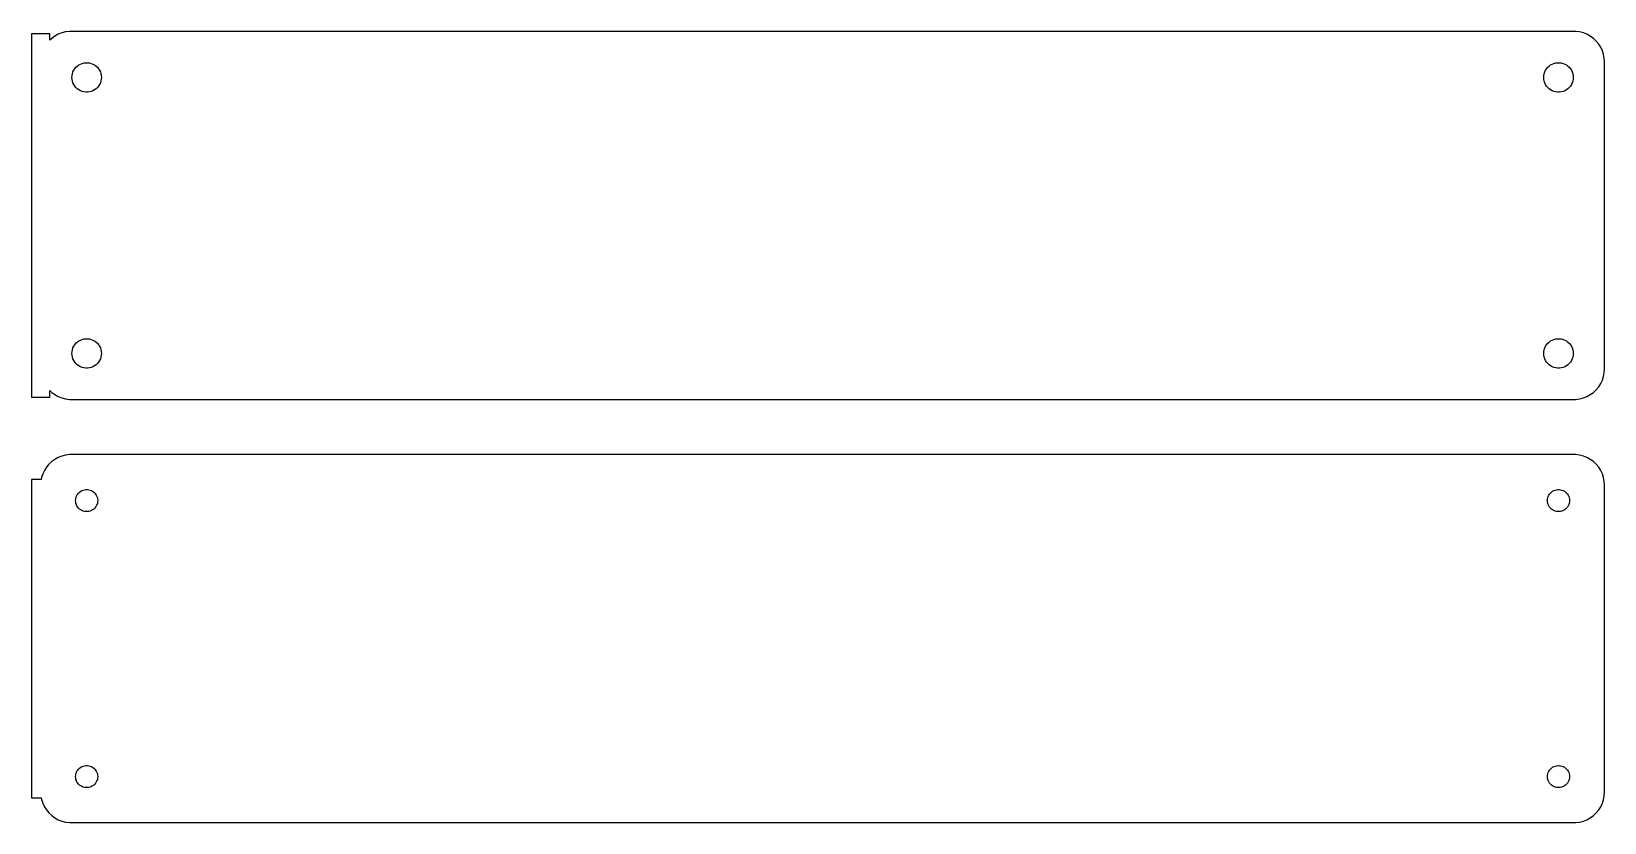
# Model space of a CAD drawing. Header units: metres. Extents: x -129 to 128, y 39 to 168.
import ezdxf

# ---------------------------------------------------------------- set-up
doc = ezdxf.new("R2010")
doc.units = ezdxf.units.M

msp = doc.modelspace()

# ---------------------------------------------------------------- linework, layer by layer
for p, q in [((-126, 167.615), (-129, 167.615)), ((-129, 167.615), (-129, 108.385)), ((-126, 166.559), (-126, 167.615)), ((-125.687, 166.853), (-126, 166.559)), ((-125.179, 167.222), (-125.687, 166.853)), ((-124.629, 167.524), (-125.179, 167.222)), ((-124.045, 167.755), (-124.629, 167.524)), ((-123.437, 167.911), (-124.045, 167.755)), ((-122.814, 167.99), (-123.437, 167.911)), ((122.814, 167.99), (-122.814, 167.99)), ((123.437, 167.911), (122.814, 167.99)), ((124.045, 167.755), (123.437, 167.911)), ((124.629, 167.524), (124.045, 167.755)), ((125.179, 167.222), (124.629, 167.524)), ((125.687, 166.853), (125.179, 167.222)), ((126.145, 166.423), (125.687, 166.853)), ((126.545, 165.939), (126.145, 166.423)), ((126.882, 165.409), (126.545, 165.939)), ((127.149, 164.841), (126.882, 165.409)), ((127.343, 164.243), (127.149, 164.841)), ((127.461, 163.627), (127.343, 164.243)), ((-122.231, 161.383), (-122.103, 161.656)), ((-122.103, 161.656), (-121.942, 161.911)), ((-121.942, 161.911), (-121.75, 162.143)), ((-121.75, 162.143), (-121.53, 162.349)), ((-121.53, 162.349), (-121.286, 162.526)), ((-121.286, 162.526), (-121.022, 162.672)), ((-121.022, 162.672), (-120.742, 162.783)), ((-120.742, 162.783), (-120.45, 162.857)), ((-120.45, 162.857), (-120.151, 162.895)), ((-120.151, 162.895), (-119.849, 162.895)), ((-119.849, 162.895), (-119.55, 162.857)), ((-119.55, 162.857), (-119.258, 162.783)), ((-119.258, 162.783), (-118.978, 162.672)), ((-118.978, 162.672), (-118.714, 162.526)), ((-118.714, 162.526), (-118.47, 162.349)), ((-118.47, 162.349), (-118.25, 162.143)), ((-118.25, 162.143), (-118.058, 161.911)), ((-118.058, 161.911), (-117.897, 161.656)), ((-117.897, 161.656), (-117.769, 161.383)), ((117.769, 161.383), (117.897, 161.656)), ((117.897, 161.656), (118.058, 161.911)), ((118.058, 161.911), (118.25, 162.143)), ((118.25, 162.143), (118.47, 162.349)), ((118.47, 162.349), (118.714, 162.526)), ((118.714, 162.526), (118.978, 162.672)), ((118.978, 162.672), (119.258, 162.783)), ((119.258, 162.783), (119.55, 162.857)), ((119.55, 162.857), (119.849, 162.895)), ((119.849, 162.895), (120.151, 162.895)), ((120.151, 162.895), (120.45, 162.857)), ((120.45, 162.857), (120.742, 162.783)), ((120.742, 162.783), (121.022, 162.672)), ((121.022, 162.672), (121.286, 162.526)), ((121.286, 162.526), (121.53, 162.349)), ((121.53, 162.349), (121.75, 162.143)), ((121.75, 162.143), (121.942, 161.911)), ((121.942, 161.911), (122.103, 161.656)), ((122.103, 161.656), (122.231, 161.383)), ((127.5, 163), (127.461, 163.627)), ((127.5, 113), (127.5, 163)), ((-122.4, 160.5), (-122.381, 160.801)), ((-122.381, 160.199), (-122.4, 160.5)), ((-122.381, 160.801), (-122.325, 161.097)), ((-122.325, 159.903), (-122.381, 160.199)), ((-122.325, 161.097), (-122.231, 161.383)), ((-122.231, 159.617), (-122.325, 159.903)), ((-122.103, 159.344), (-122.231, 159.617)), ((-121.942, 159.089), (-122.103, 159.344)), ((-121.75, 158.857), (-121.942, 159.089)), ((-118.058, 159.089), (-118.25, 158.857)), ((-117.897, 159.344), (-118.058, 159.089)), ((-117.769, 159.617), (-117.897, 159.344)), ((-117.769, 161.383), (-117.675, 161.097)), ((-117.675, 159.903), (-117.769, 159.617)), ((-117.675, 161.097), (-117.619, 160.801)), ((-117.619, 160.199), (-117.675, 159.903)), ((-117.619, 160.801), (-117.6, 160.5)), ((-117.6, 160.5), (-117.619, 160.199)), ((117.6, 160.5), (117.619, 160.801)), ((117.619, 160.199), (117.6, 160.5)), ((117.619, 160.801), (117.675, 161.097)), ((117.675, 159.903), (117.619, 160.199)), ((117.675, 161.097), (117.769, 161.383)), ((117.769, 159.617), (117.675, 159.903)), ((117.897, 159.344), (117.769, 159.617)), ((118.058, 159.089), (117.897, 159.344)), ((118.25, 158.857), (118.058, 159.089)), ((121.942, 159.089), (121.75, 158.857)), ((122.103, 159.344), (121.942, 159.089)), ((122.231, 159.617), (122.103, 159.344)), ((122.231, 161.383), (122.325, 161.097)), ((122.325, 159.903), (122.231, 159.617)), ((122.325, 161.097), (122.381, 160.801)), ((122.381, 160.199), (122.325, 159.903)), ((122.381, 160.801), (122.4, 160.5)), ((122.4, 160.5), (122.381, 160.199)), ((-121.53, 158.651), (-121.75, 158.857)), ((-121.286, 158.474), (-121.53, 158.651)), ((-121.022, 158.328), (-121.286, 158.474)), ((-120.742, 158.217), (-121.022, 158.328)), ((-120.45, 158.143), (-120.742, 158.217)), ((-120.151, 158.105), (-120.45, 158.143)), ((-119.849, 158.105), (-120.151, 158.105)), ((-119.55, 158.143), (-119.849, 158.105)), ((-119.258, 158.217), (-119.55, 158.143)), ((-118.978, 158.328), (-119.258, 158.217)), ((-118.714, 158.474), (-118.978, 158.328)), ((-118.47, 158.651), (-118.714, 158.474)), ((-118.25, 158.857), (-118.47, 158.651)), ((118.47, 158.651), (118.25, 158.857)), ((118.714, 158.474), (118.47, 158.651)), ((118.978, 158.328), (118.714, 158.474)), ((119.258, 158.217), (118.978, 158.328)), ((119.55, 158.143), (119.258, 158.217)), ((119.849, 158.105), (119.55, 158.143)), ((120.151, 158.105), (119.849, 158.105)), ((120.45, 158.143), (120.151, 158.105)), ((120.742, 158.217), (120.45, 158.143)), ((121.022, 158.328), (120.742, 158.217)), ((121.286, 158.474), (121.022, 158.328)), ((121.53, 158.651), (121.286, 158.474)), ((121.75, 158.857), (121.53, 158.651)), ((-122.4, 115.5), (-122.381, 115.801)), ((-122.381, 115.199), (-122.4, 115.5)), ((-122.381, 115.801), (-122.325, 116.097)), ((-122.325, 116.097), (-122.231, 116.383)), ((-122.231, 116.383), (-122.103, 116.656)), ((-122.103, 116.656), (-121.942, 116.911)), ((-121.942, 116.911), (-121.75, 117.143)), ((-121.75, 117.143), (-121.53, 117.349)), ((-121.53, 117.349), (-121.286, 117.526)), ((-121.286, 117.526), (-121.022, 117.672)), ((-121.022, 117.672), (-120.742, 117.783)), ((-120.742, 117.783), (-120.45, 117.857)), ((-120.45, 117.857), (-120.151, 117.895)), ((-120.151, 117.895), (-119.849, 117.895)), ((-119.849, 117.895), (-119.55, 117.857)), ((-119.55, 117.857), (-119.258, 117.783)), ((-119.258, 117.783), (-118.978, 117.672)), ((-118.978, 117.672), (-118.714, 117.526)), ((-118.714, 117.526), (-118.47, 117.349)), ((-118.47, 117.349), (-118.25, 117.143)), ((-118.25, 117.143), (-118.058, 116.911)), ((-118.058, 116.911), (-117.897, 116.656)), ((-117.897, 116.656), (-117.769, 116.383)), ((-117.769, 116.383), (-117.675, 116.097)), ((-117.675, 116.097), (-117.619, 115.801)), ((-117.619, 115.801), (-117.6, 115.5)), ((-117.6, 115.5), (-117.619, 115.199)), ((117.6, 115.5), (117.619, 115.801)), ((117.619, 115.199), (117.6, 115.5)), ((117.619, 115.801), (117.675, 116.097)), ((117.675, 116.097), (117.769, 116.383)), ((117.769, 116.383), (117.897, 116.656)), ((117.897, 116.656), (118.058, 116.911)), ((118.058, 116.911), (118.25, 117.143)), ((118.25, 117.143), (118.47, 117.349)), ((118.47, 117.349), (118.714, 117.526)), ((118.714, 117.526), (118.978, 117.672)), ((118.978, 117.672), (119.258, 117.783)), ((119.258, 117.783), (119.55, 117.857)), ((119.55, 117.857), (119.849, 117.895)), ((119.849, 117.895), (120.151, 117.895)), ((120.151, 117.895), (120.45, 117.857)), ((120.45, 117.857), (120.742, 117.783)), ((120.742, 117.783), (121.022, 117.672)), ((121.022, 117.672), (121.286, 117.526)), ((121.286, 117.526), (121.53, 117.349)), ((121.53, 117.349), (121.75, 117.143)), ((121.75, 117.143), (121.942, 116.911)), ((121.942, 116.911), (122.103, 116.656)), ((122.103, 116.656), (122.231, 116.383)), ((122.231, 116.383), (122.325, 116.097)), ((122.325, 116.097), (122.381, 115.801)), ((122.381, 115.801), (122.4, 115.5)), ((122.4, 115.5), (122.381, 115.199)), ((-122.325, 114.903), (-122.381, 115.199)), ((-122.231, 114.617), (-122.325, 114.903)), ((-122.103, 114.344), (-122.231, 114.617)), ((-121.942, 114.089), (-122.103, 114.344)), ((-121.75, 113.857), (-121.942, 114.089)), ((-121.53, 113.651), (-121.75, 113.857)), ((-121.286, 113.474), (-121.53, 113.651)), ((-121.022, 113.328), (-121.286, 113.474)), ((-120.742, 113.217), (-121.022, 113.328)), ((-120.45, 113.143), (-120.742, 113.217)), ((-120.151, 113.105), (-120.45, 113.143)), ((-119.849, 113.105), (-120.151, 113.105)), ((-119.55, 113.143), (-119.849, 113.105)), ((-119.258, 113.217), (-119.55, 113.143)), ((-118.978, 113.328), (-119.258, 113.217)), ((-118.714, 113.474), (-118.978, 113.328)), ((-118.47, 113.651), (-118.714, 113.474)), ((-118.25, 113.857), (-118.47, 113.651)), ((-118.058, 114.089), (-118.25, 113.857)), ((-117.897, 114.344), (-118.058, 114.089)), ((-117.769, 114.617), (-117.897, 114.344)), ((-117.675, 114.903), (-117.769, 114.617)), ((-117.619, 115.199), (-117.675, 114.903)), ((117.675, 114.903), (117.619, 115.199)), ((117.769, 114.617), (117.675, 114.903)), ((117.897, 114.344), (117.769, 114.617)), ((118.058, 114.089), (117.897, 114.344)), ((118.25, 113.857), (118.058, 114.089)), ((118.47, 113.651), (118.25, 113.857)), ((118.714, 113.474), (118.47, 113.651)), ((118.978, 113.328), (118.714, 113.474)), ((119.258, 113.217), (118.978, 113.328)), ((119.55, 113.143), (119.258, 113.217)), ((119.849, 113.105), (119.55, 113.143)), ((120.151, 113.105), (119.849, 113.105)), ((120.45, 113.143), (120.151, 113.105)), ((120.742, 113.217), (120.45, 113.143)), ((121.022, 113.328), (120.742, 113.217)), ((121.286, 113.474), (121.022, 113.328)), ((121.53, 113.651), (121.286, 113.474)), ((121.75, 113.857), (121.53, 113.651)), ((121.942, 114.089), (121.75, 113.857)), ((122.103, 114.344), (121.942, 114.089)), ((122.231, 114.617), (122.103, 114.344)), ((122.325, 114.903), (122.231, 114.617)), ((122.381, 115.199), (122.325, 114.903)), ((127.461, 112.373), (127.5, 113)), ((126.545, 110.061), (126.882, 110.591)), ((126.882, 110.591), (127.149, 111.159)), ((127.149, 111.159), (127.343, 111.757)), ((127.343, 111.757), (127.461, 112.373)), ((-129, 108.385), (-126, 108.385)), ((-126, 108.385), (-126, 109.441)), ((-126, 109.441), (-125.687, 109.147)), ((-125.687, 109.147), (-125.179, 108.778)), ((-125.179, 108.778), (-124.629, 108.476)), ((-124.629, 108.476), (-124.045, 108.245)), ((-124.045, 108.245), (-123.437, 108.089)), ((-123.437, 108.089), (-122.814, 108.01)), ((-122.814, 108.01), (122.814, 108.01)), ((122.814, 108.01), (123.437, 108.089)), ((123.437, 108.089), (124.045, 108.245)), ((124.045, 108.245), (124.629, 108.476)), ((124.629, 108.476), (125.179, 108.778)), ((125.179, 108.778), (125.687, 109.147)), ((125.687, 109.147), (126.145, 109.577)), ((126.145, 109.577), (126.545, 110.061)), ((-125.687, 97.8526), (-126.145, 97.4227)), ((-125.179, 98.2216), (-125.687, 97.8526)), ((-124.629, 98.5241), (-125.179, 98.2216)), ((-124.045, 98.7553), (-124.629, 98.5241)), ((-123.437, 98.9114), (-124.045, 98.7553)), ((-122.814, 98.9901), (-123.437, 98.9114)), ((122.814, 98.9901), (-122.814, 98.9901)), ((123.437, 98.9114), (122.814, 98.9901)), ((124.045, 98.7553), (123.437, 98.9114)), ((124.629, 98.5241), (124.045, 98.7553)), ((125.179, 98.2216), (124.629, 98.5241)), ((125.687, 97.8526), (125.179, 98.2216)), ((126.145, 97.4227), (125.687, 97.8526)), ((-127.4, 94.9442), (-129, 94.9442)), ((-129, 94.9442), (-129, 43.0558)), ((-127.343, 95.2434), (-127.4, 94.9442)), ((-127.149, 95.8406), (-127.343, 95.2434)), ((-126.882, 96.4088), (-127.149, 95.8406)), ((-126.545, 96.9389), (-126.882, 96.4088)), ((-126.145, 97.4227), (-126.545, 96.9389)), ((126.545, 96.9389), (126.145, 97.4227)), ((126.882, 96.4088), (126.545, 96.9389)), ((127.149, 95.8406), (126.882, 96.4088)), ((127.343, 95.2434), (127.149, 95.8406)), ((127.461, 94.6267), (127.343, 95.2434)), ((-121.674, 92.1626), (-121.577, 92.3672)), ((-121.577, 92.3672), (-121.456, 92.558)), ((-121.456, 92.558), (-121.312, 92.7322)), ((-121.312, 92.7322), (-121.147, 92.8869)), ((-121.147, 92.8869), (-120.964, 93.0198)), ((-120.964, 93.0198), (-120.766, 93.1287)), ((-120.766, 93.1287), (-120.556, 93.2119)), ((-120.556, 93.2119), (-120.337, 93.2681)), ((-120.337, 93.2681), (-120.113, 93.2964)), ((-120.113, 93.2964), (-119.887, 93.2964)), ((-119.887, 93.2964), (-119.663, 93.2681)), ((-119.663, 93.2681), (-119.444, 93.2119)), ((-119.444, 93.2119), (-119.234, 93.1287)), ((-119.234, 93.1287), (-119.036, 93.0198)), ((-119.036, 93.0198), (-118.853, 92.8869)), ((-118.853, 92.8869), (-118.688, 92.7322)), ((-118.688, 92.7322), (-118.544, 92.558)), ((-118.544, 92.558), (-118.423, 92.3672)), ((-118.423, 92.3672), (-118.326, 92.1626)), ((118.326, 92.1626), (118.423, 92.3672)), ((118.423, 92.3672), (118.544, 92.558)), ((118.544, 92.558), (118.688, 92.7322)), ((118.688, 92.7322), (118.853, 92.8869)), ((118.853, 92.8869), (119.036, 93.0198)), ((119.036, 93.0198), (119.234, 93.1287)), ((119.234, 93.1287), (119.444, 93.2119)), ((119.444, 93.2119), (119.663, 93.2681)), ((119.663, 93.2681), (119.887, 93.2964)), ((119.887, 93.2964), (120.113, 93.2964)), ((120.113, 93.2964), (120.337, 93.2681)), ((120.337, 93.2681), (120.556, 93.2119)), ((120.556, 93.2119), (120.766, 93.1287)), ((120.766, 93.1287), (120.964, 93.0198)), ((120.964, 93.0198), (121.147, 92.8869)), ((121.147, 92.8869), (121.312, 92.7322)), ((121.312, 92.7322), (121.456, 92.558)), ((121.456, 92.558), (121.577, 92.3672)), ((121.577, 92.3672), (121.674, 92.1626)), ((127.5, 94), (127.461, 94.6267)), ((127.5, 44), (127.5, 94)), ((-121.8, 91.5), (-121.786, 91.7256)), ((-121.786, 91.2744), (-121.8, 91.5)), ((-121.786, 91.7256), (-121.743, 91.9476)), ((-121.743, 91.0524), (-121.786, 91.2744)), ((-121.743, 91.9476), (-121.674, 92.1626)), ((-121.674, 90.8374), (-121.743, 91.0524)), ((-121.577, 90.6328), (-121.674, 90.8374)), ((-121.456, 90.442), (-121.577, 90.6328)), ((-121.312, 90.2678), (-121.456, 90.442)), ((-121.147, 90.1131), (-121.312, 90.2678)), ((-120.964, 89.9802), (-121.147, 90.1131)), ((-120.766, 89.8713), (-120.964, 89.9802)), ((-120.556, 89.7881), (-120.766, 89.8713)), ((-120.337, 89.7319), (-120.556, 89.7881)), ((-119.444, 89.7881), (-119.663, 89.7319)), ((-119.234, 89.8713), (-119.444, 89.7881)), ((-119.036, 89.9802), (-119.234, 89.8713)), ((-118.853, 90.1131), (-119.036, 89.9802)), ((-118.688, 90.2678), (-118.853, 90.1131)), ((-118.544, 90.442), (-118.688, 90.2678)), ((-118.423, 90.6328), (-118.544, 90.442)), ((-118.326, 90.8374), (-118.423, 90.6328)), ((-118.326, 92.1626), (-118.257, 91.9476)), ((-118.257, 91.0524), (-118.326, 90.8374)), ((-118.257, 91.9476), (-118.214, 91.7256)), ((-118.214, 91.2744), (-118.257, 91.0524)), ((-118.214, 91.7256), (-118.2, 91.5)), ((-118.2, 91.5), (-118.214, 91.2744)), ((118.2, 91.5), (118.214, 91.7256)), ((118.214, 91.2744), (118.2, 91.5)), ((118.214, 91.7256), (118.257, 91.9476)), ((118.257, 91.0524), (118.214, 91.2744)), ((118.257, 91.9476), (118.326, 92.1626)), ((118.326, 90.8374), (118.257, 91.0524)), ((118.423, 90.6328), (118.326, 90.8374)), ((118.544, 90.442), (118.423, 90.6328)), ((118.688, 90.2678), (118.544, 90.442)), ((118.853, 90.1131), (118.688, 90.2678)), ((119.036, 89.9802), (118.853, 90.1131)), ((119.234, 89.8713), (119.036, 89.9802)), ((119.444, 89.7881), (119.234, 89.8713)), ((119.663, 89.7319), (119.444, 89.7881)), ((120.556, 89.7881), (120.337, 89.7319)), ((120.766, 89.8713), (120.556, 89.7881)), ((120.964, 89.9802), (120.766, 89.8713)), ((121.147, 90.1131), (120.964, 89.9802)), ((121.312, 90.2678), (121.147, 90.1131)), ((121.456, 90.442), (121.312, 90.2678)), ((121.577, 90.6328), (121.456, 90.442)), ((121.674, 90.8374), (121.577, 90.6328)), ((121.674, 92.1626), (121.743, 91.9476)), ((121.743, 91.0524), (121.674, 90.8374)), ((121.743, 91.9476), (121.786, 91.7256)), ((121.786, 91.2744), (121.743, 91.0524)), ((121.786, 91.7256), (121.8, 91.5)), ((121.8, 91.5), (121.786, 91.2744)), ((-120.113, 89.7036), (-120.337, 89.7319)), ((-119.887, 89.7036), (-120.113, 89.7036)), ((-119.663, 89.7319), (-119.887, 89.7036)), ((119.887, 89.7036), (119.663, 89.7319)), ((120.113, 89.7036), (119.887, 89.7036)), ((120.337, 89.7319), (120.113, 89.7036)), ((-121.8, 46.5), (-121.786, 46.7256)), ((-121.786, 46.2744), (-121.8, 46.5)), ((-121.786, 46.7256), (-121.743, 46.9476)), ((-121.743, 46.0524), (-121.786, 46.2744)), ((-121.743, 46.9476), (-121.674, 47.1626)), ((-121.674, 47.1626), (-121.577, 47.3672)), ((-121.577, 47.3672), (-121.456, 47.558)), ((-121.456, 47.558), (-121.312, 47.7322)), ((-121.312, 47.7322), (-121.147, 47.8869)), ((-121.147, 47.8869), (-120.964, 48.0198)), ((-120.964, 48.0198), (-120.766, 48.1287)), ((-120.766, 48.1287), (-120.556, 48.2119)), ((-120.556, 48.2119), (-120.337, 48.2681)), ((-120.337, 48.2681), (-120.113, 48.2964)), ((-120.113, 48.2964), (-119.887, 48.2964)), ((-119.887, 48.2964), (-119.663, 48.2681)), ((-119.663, 48.2681), (-119.444, 48.2119)), ((-119.444, 48.2119), (-119.234, 48.1287)), ((-119.234, 48.1287), (-119.036, 48.0198)), ((-119.036, 48.0198), (-118.853, 47.8869)), ((-118.853, 47.8869), (-118.688, 47.7322)), ((-118.688, 47.7322), (-118.544, 47.558)), ((-118.544, 47.558), (-118.423, 47.3672)), ((-118.423, 47.3672), (-118.326, 47.1626)), ((-118.326, 47.1626), (-118.257, 46.9476)), ((-118.257, 46.9476), (-118.214, 46.7256)), ((-118.214, 46.2744), (-118.257, 46.0524)), ((-118.214, 46.7256), (-118.2, 46.5)), ((-118.2, 46.5), (-118.214, 46.2744)), ((118.2, 46.5), (118.214, 46.7256)), ((118.214, 46.2744), (118.2, 46.5)), ((118.214, 46.7256), (118.257, 46.9476)), ((118.257, 46.0524), (118.214, 46.2744)), ((118.257, 46.9476), (118.326, 47.1626)), ((118.326, 47.1626), (118.423, 47.3672)), ((118.423, 47.3672), (118.544, 47.558)), ((118.544, 47.558), (118.688, 47.7322)), ((118.688, 47.7322), (118.853, 47.8869)), ((118.853, 47.8869), (119.036, 48.0198)), ((119.036, 48.0198), (119.234, 48.1287)), ((119.234, 48.1287), (119.444, 48.2119)), ((119.444, 48.2119), (119.663, 48.2681)), ((119.663, 48.2681), (119.887, 48.2964)), ((119.887, 48.2964), (120.113, 48.2964)), ((120.113, 48.2964), (120.337, 48.2681)), ((120.337, 48.2681), (120.556, 48.2119)), ((120.556, 48.2119), (120.766, 48.1287)), ((120.766, 48.1287), (120.964, 48.0198)), ((120.964, 48.0198), (121.147, 47.8869)), ((121.147, 47.8869), (121.312, 47.7322)), ((121.312, 47.7322), (121.456, 47.558)), ((121.456, 47.558), (121.577, 47.3672)), ((121.577, 47.3672), (121.674, 47.1626)), ((121.674, 47.1626), (121.743, 46.9476)), ((121.743, 46.9476), (121.786, 46.7256)), ((121.786, 46.2744), (121.743, 46.0524)), ((121.786, 46.7256), (121.8, 46.5)), ((121.8, 46.5), (121.786, 46.2744)), ((-121.674, 45.8374), (-121.743, 46.0524)), ((-121.577, 45.6328), (-121.674, 45.8374)), ((-121.456, 45.442), (-121.577, 45.6328)), ((-121.312, 45.2678), (-121.456, 45.442)), ((-121.147, 45.1131), (-121.312, 45.2678)), ((-120.964, 44.9802), (-121.147, 45.1131)), ((-120.766, 44.8713), (-120.964, 44.9802)), ((-120.556, 44.7881), (-120.766, 44.8713)), ((-120.337, 44.7319), (-120.556, 44.7881)), ((-120.113, 44.7036), (-120.337, 44.7319)), ((-119.887, 44.7036), (-120.113, 44.7036)), ((-119.663, 44.7319), (-119.887, 44.7036)), ((-119.444, 44.7881), (-119.663, 44.7319)), ((-119.234, 44.8713), (-119.444, 44.7881)), ((-119.036, 44.9802), (-119.234, 44.8713)), ((-118.853, 45.1131), (-119.036, 44.9802)), ((-118.688, 45.2678), (-118.853, 45.1131)), ((-118.544, 45.442), (-118.688, 45.2678)), ((-118.423, 45.6328), (-118.544, 45.442)), ((-118.326, 45.8374), (-118.423, 45.6328)), ((-118.257, 46.0524), (-118.326, 45.8374)), ((118.326, 45.8374), (118.257, 46.0524)), ((118.423, 45.6328), (118.326, 45.8374)), ((118.544, 45.442), (118.423, 45.6328)), ((118.688, 45.2678), (118.544, 45.442)), ((118.853, 45.1131), (118.688, 45.2678)), ((119.036, 44.9802), (118.853, 45.1131)), ((119.234, 44.8713), (119.036, 44.9802)), ((119.444, 44.7881), (119.234, 44.8713)), ((119.663, 44.7319), (119.444, 44.7881)), ((119.887, 44.7036), (119.663, 44.7319)), ((120.113, 44.7036), (119.887, 44.7036)), ((120.337, 44.7319), (120.113, 44.7036)), ((120.556, 44.7881), (120.337, 44.7319)), ((120.766, 44.8713), (120.556, 44.7881)), ((120.964, 44.9802), (120.766, 44.8713)), ((121.147, 45.1131), (120.964, 44.9802)), ((121.312, 45.2678), (121.147, 45.1131)), ((121.456, 45.442), (121.312, 45.2678)), ((121.577, 45.6328), (121.456, 45.442)), ((121.674, 45.8374), (121.577, 45.6328)), ((121.743, 46.0524), (121.674, 45.8374)), ((127.461, 43.3733), (127.5, 44)), ((-129, 43.0558), (-127.4, 43.0558)), ((-127.4, 43.0558), (-127.343, 42.7566)), ((-127.343, 42.7566), (-127.149, 42.1594)), ((-127.149, 42.1594), (-126.882, 41.5912)), ((-126.882, 41.5912), (-126.545, 41.0611)), ((-126.545, 41.0611), (-126.145, 40.5773)), ((126.145, 40.5773), (126.545, 41.0611)), ((126.545, 41.0611), (126.882, 41.5912)), ((126.882, 41.5912), (127.149, 42.1594)), ((127.149, 42.1594), (127.343, 42.7566)), ((127.343, 42.7566), (127.461, 43.3733)), ((-126.145, 40.5773), (-125.687, 40.1474)), ((-125.687, 40.1474), (-125.179, 39.7784)), ((-125.179, 39.7784), (-124.629, 39.4759)), ((-124.629, 39.4759), (-124.045, 39.2447)), ((-124.045, 39.2447), (-123.437, 39.0886)), ((-123.437, 39.0886), (-122.814, 39.0099)), ((-122.814, 39.0099), (122.814, 39.0099)), ((122.814, 39.0099), (123.437, 39.0886)), ((123.437, 39.0886), (124.045, 39.2447)), ((124.045, 39.2447), (124.629, 39.4759)), ((124.629, 39.4759), (125.179, 39.7784)), ((125.179, 39.7784), (125.687, 40.1474)), ((125.687, 40.1474), (126.145, 40.5773))]:
    msp.add_line(p, q)

doc.saveas('drawing.dxf')
